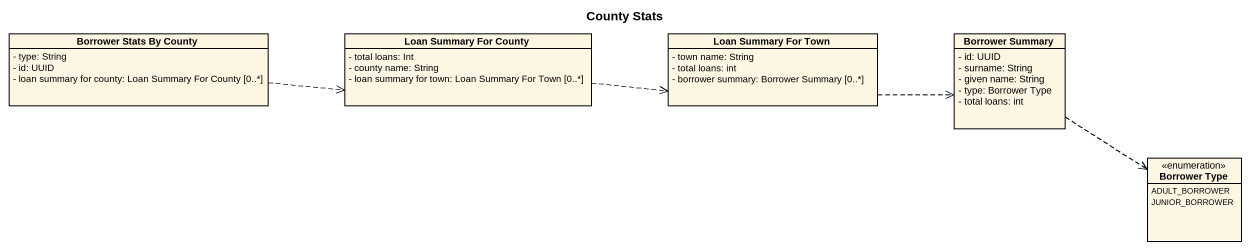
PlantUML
@startuml
title County Stats
hide circle
hide empty members
skinparam classAttributeIconSize 0
class "Borrower Stats By County" as Borrower_Stats_By_County {
  - type: String
  - id: UUID
  - loan summary for county: Loan Summary For County [0..*]
}
class "Loan Summary For County" as Loan_Summary_For_County {
  - total loans: Int
  - county name: String
  - loan summary for town: Loan Summary For Town [0..*]
}
class "Loan Summary For Town" as Loan_Summary_For_Town {
  - town name: String
  - total loans: int
  - borrower summary: Borrower Summary [0..*]
}
class "Borrower Summary" as Borrower_Summary {
  - id: UUID
  - surname: String
  - given name: String
  - type: Borrower Type
  - total loans: int
}
enum "Borrower Type" as Borrower_Type {
  ADULT_BORROWER
  JUNIOR_BORROWER
}
Borrower_Stats_By_County .right.> Loan_Summary_For_County
Loan_Summary_For_County .right.> Loan_Summary_For_Town
Loan_Summary_For_Town .right.> Borrower_Summary
Borrower_Summary ..> Borrower_Type
@enduml
